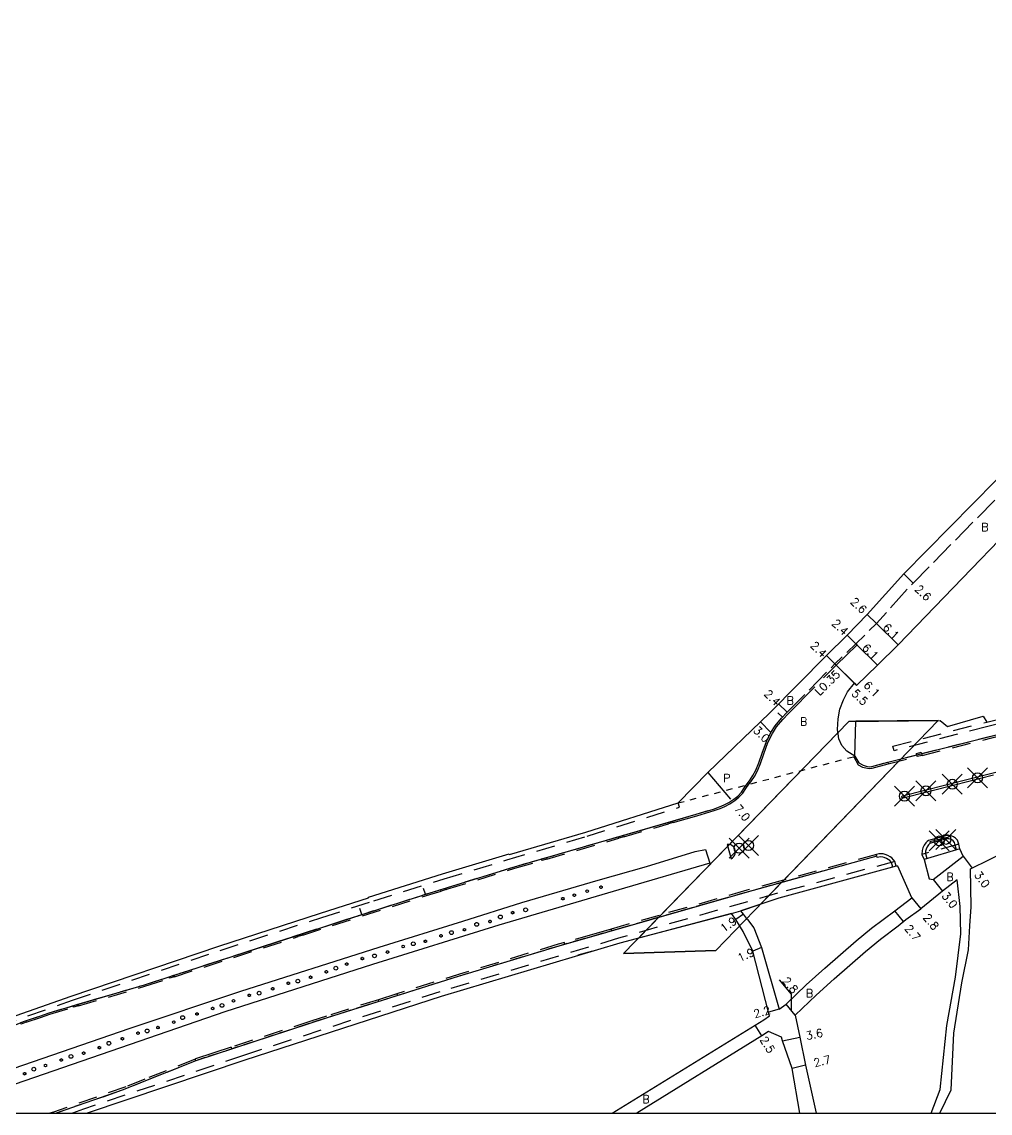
# Model space of a CAD drawing. Header units: metres. Extents: x -4002 to -3199, y -109200 to -108600.
# Drawn here: x -3723.1 to -3529.5, y -109200 to -108981.9 of the extents above; entities that cross this region are included whole.
import ezdxf

# ---------------------------------------------------------------- set-up
doc = ezdxf.new("R2010")
doc.units = ezdxf.units.M
doc.header["$LTSCALE"] = 2.5
doc.header["$PDMODE"] = 35
doc.header["$PDSIZE"] = 2
for name, pattern in [('2213000', [1.5, 1, -0.5]), ('2227000', [2.5, 2, -0.5]), ('2232000', [2.5, 1.5, -1]), ('2233000', [4, 3, -1]), ('6301000', [1, 0.5, -0.5])]:
    doc.linetypes.add(name, pattern=pattern)
doc.layers.get('0').update_dxf_attribs({"color": 150, "lineweight": 30})
for name, color, linetype in [('2101000', 177, 'Continuous'), ('2101001', 1, 'Continuous'), ('2102000', 191, 'Continuous'), ('2213000', 6, '2213000'), ('2226000', 10, 'Continuous'), ('2227000', 3, '2227000'), ('2227100', 7, 'Continuous'), ('2232000', 4, '2232000'), ('2233000', 62, '2233000'), ('2235000', 7, 'Continuous'), ('2238000', 11, 'Continuous'), ('2239000', 3, 'Continuous'), ('6131000', 11, 'Continuous'), ('9107000', 111, 'Continuous'), ('9201100', 215, 'Continuous'), ('9201500', 222, 'Continuous'), ('9201600', 215, 'Continuous'), ('9202100', 82, 'Continuous'), ('9202200', 155, '6301000'), ('9203500', 155, 'Continuous'), ('9304110', 7, 'Continuous'), ('9304120', 34, 'Continuous'), ('999', 7, 'Continuous')]:
    doc.layers.add(name, color=color, linetype=linetype)
doc.styles.add('Dm_Anotation', font='txt.shx', dxfattribs={"bigfont": 'pscdm.shx'})

# ---------------------------------------------------------------- blocks, each defined once
blk = doc.blocks.new('223900')
blk.add_lwpolyline([(-0.22, -0.37), (-0.44, -0.3), (-0.47, -0.27), (-0.48, -0.24), (-0.44, 0.01), (-0.48, 0.23), (-0.47, 0.27), (-0.45, 0.29), (-0.21, 0.38), (-0.04, 0.53), (0, 0.54), (0.03, 0.53), (0.22, 0.37), (0.44, 0.3), (0.47, 0.27), (0.48, 0.24), (0.44, -0.01), (0.48, -0.23), (0.47, -0.27), (0.45, -0.29), (0.21, -0.38), (0.04, -0.53), (0, -0.54), (-0.03, -0.53)], close=True)
blk = doc.blocks.new('223800')
at = {"color": 0, "linetype": 'Continuous'}
blk.add_circle((0, 0), 0.75, dxfattribs=at)

msp = doc.modelspace()

# ---------------------------------------------------------------- linework, layer by layer
at = {"layer": '2101000', "flags": 128}
msp.add_lwpolyline([(-3591.84, -109138), (-3585.88, -109131.9), (-3573.61, -109120.06), (-3562.2, -109108.52), (-3558.02, -109104.49), (-3554.04, -109100.31), (-3546.74, -109092.22), (-3519.11, -109064.25), (-3486.69, -109030.94), (-3485.28, -109029.25), (-3485.96, -109026.82), (-3493.44, -109000.1), (-3500.19, -108977.12), (-3504.88, -108962.09), (-3511.54, -108940.68), (-3516.78, -108922.03), (-3519.46, -108912.5), (-3524.39, -108895.35), (-3525.94, -108889.9), (-3526.75, -108887.16), (-3533.54, -108864.14), (-3538.25, -108847.42), (-3538.57, -108846.28)], dxfattribs=at)
at = {"layer": '2101000'}
for points in [[(-3559.72, -109125.19), (-3559.86, -109124.19), (-3559.98, -109123.35), (-3559.86, -109121.18), (-3559.52, -109119.28), (-3558.8, -109117.38), (-3557.97, -109115.79), (-3556.59, -109114.08), (-3556.16, -109114.5), (-3551.95, -109110.45), (-3547.82, -109106.39), (-3512.96, -109070.26), (-3482.74, -109038.68)], [(-3556.49, -109128.68), (-3556.31, -109121.68), (-3539.44, -109121.49), (-3537.97, -109122.73), (-3530.88, -109120.66), (-3530.14, -109121.83), (-3502.69, -109115.04), (-3475.55, -109108.9), (-3450.53, -109103.49), (-3440.98, -109101.64)], [(-3557.71, -109121.69), (-3602.78, -109168.07)], [(-3539.86, -109121.49), (-3584.32, -109167.48)], [(-3777.8, -109200), (-3767.13, -109195.9), (-3754.44, -109191.21), (-3754.42, -109191.26), (-3733.95, -109183.87), (-3713.21, -109176.59), (-3683.67, -109166.64), (-3663.35, -109160.03), (-3653.75, -109156.97), (-3653.79, -109156.83), (-3638.95, -109152.19), (-3625.63, -109148.19), (-3625.59, -109148.32), (-3610.31, -109143.81), (-3591.84, -109138)], [(-3535.49, -109147.2), (-3542.65, -109149.32)], [(-3542.65, -109149.32), (-3541.66, -109153.18), (-3540.88, -109153.31), (-3534.85, -109148.61), (-3535.49, -109147.2)], [(-3533.39, -109151.18), (-3525.78, -109147.46), (-3526.37, -109146.28)], [(-3548.27, -109150.64), (-3571.7, -109157), (-3579.28, -109159.55)], [(-3547.89, -109150.63), (-3548.27, -109150.64)], [(-3545.1, -109156.99), (-3547.89, -109150.63)], [(-3536.03, -109153.34), (-3539, -109155.65), (-3543.32, -109159.19)], [(-3570.22, -109178.24), (-3566.22, -109174.38), (-3562.54, -109171.03), (-3556.22, -109165.55), (-3553.17, -109163.03), (-3548.49, -109159.58), (-3545.1, -109156.99)], [(-3581.17, -109160.09), (-3603.5, -109166), (-3639.21, -109176.67), (-3678.46, -109189.41), (-3710, -109200)], [(-3568.43, -109180.43), (-3564.28, -109176.44), (-3560.66, -109173.15), (-3554.39, -109167.71), (-3551.41, -109165.25), (-3547.87, -109162.55), (-3546.33, -109161.29), (-3543.32, -109159.19)], [(-3605.07, -109200), (-3576.44, -109182.4), (-3574.74, -109181.36), (-3573.58, -109180.56), (-3573.78, -109179.82), (-3576.89, -109167.64), (-3578.85, -109163.7), (-3579.4, -109162.81)], [(-3577.95, -109161.32), (-3576.72, -109162.96), (-3575.16, -109166.86), (-3571.66, -109179.23), (-3570.22, -109178.24)], [(-3568.43, -109180.43), (-3567.5, -109184.79), (-3566.4, -109190.41), (-3564.25, -109200)], [(-3567.48, -109200), (-3569.06, -109191.04), (-3570.97, -109185.54), (-3571.19, -109184.81), (-3573.77, -109183.7), (-3575.13, -109184.53), (-3600.1, -109200)]]:
    msp.add_lwpolyline(points, dxfattribs=at)
at = {"layer": '2101001'}
for points in [[(-3557.71, -109121.69), (-3539.86, -109121.49)], [(-3556.49, -109128.68), (-3558.11, -109127.64), (-3559.13, -109126.5), (-3559.72, -109125.19)], [(-3579.4, -109162.81), (-3580.32, -109161.32), (-3581.17, -109160.09)], [(-3577.95, -109161.32), (-3578.78, -109160.21), (-3579.28, -109159.55)], [(-3602.78, -109168.07), (-3584.32, -109167.48)]]:
    msp.add_lwpolyline(points, dxfattribs=at)
at = {"layer": '2102000'}
for points in [[(-3539.5, -109200), (-3537.23, -109195.32), (-3536.72, -109184), (-3535.09, -109173.96), (-3533.76, -109167.35), (-3533.51, -109162.54), (-3533.27, -109158.78), (-3533.39, -109151.18)], [(-3541.22, -109200), (-3539.48, -109195.29), (-3538.11, -109182.47), (-3536.39, -109172.79), (-3535.3, -109164.14), (-3535.45, -109158.68), (-3536.03, -109153.34)]]:
    msp.add_lwpolyline(points, dxfattribs=at)
at = {"layer": '2213000'}
for points in [[(-3556.49, -109128.68), (-3555.71, -109130.01), (-3554.86, -109130.48), (-3554.23, -109130.64), (-3553.62, -109130.76), (-3553.1, -109130.72), (-3549.95, -109129.84), (-3506.71, -109118.97)], [(-3769.46, -109200), (-3765.66, -109198.53), (-3741.98, -109189.52), (-3727.85, -109183.57), (-3724.24, -109182.26), (-3722.32, -109181.54), (-3719.47, -109180.59), (-3717.59, -109179.92), (-3698.55, -109174.34), (-3655.05, -109160.26), (-3641.6, -109156.02), (-3637.98, -109154.89), (-3624.58, -109150.75), (-3588.22, -109140.27), (-3584.75, -109139.21), (-3583.55, -109138.79), (-3582.64, -109138.4), (-3581.7, -109137.89), (-3580.72, -109137.26), (-3579.88, -109136.62), (-3579.15, -109135.82), (-3578.55, -109134.92), (-3578.25, -109134.42)], [(-3536.47, -109146.43), (-3536.59, -109145.93), (-3536.83, -109145.59), (-3537.15, -109145.38), (-3537.46, -109145.22), (-3537.71, -109145.18), (-3537.97, -109145.2), (-3538.03, -109144.88), (-3541.54, -109145.77), (-3541.46, -109146.05), (-3541.6, -109146.17), (-3541.8, -109146.39), (-3542.04, -109146.77), (-3542.25, -109147.21), (-3542.36, -109147.62), (-3542.41, -109148.1)], [(-3549.2, -109149.87), (-3549.49, -109149.53), (-3549.84, -109149.28), (-3550.19, -109149.08), (-3550.62, -109148.93), (-3550.93, -109148.84), (-3551.31, -109148.8), (-3551.69, -109148.86), (-3552.03, -109148.92), (-3552.11, -109148.64), (-3578.02, -109155.81), (-3615.73, -109166.59), (-3635.85, -109172.7), (-3662.05, -109180.93), (-3688.28, -109189.51), (-3698.32, -109193.54), (-3703.02, -109195.43), (-3716.23, -109200)]]:
    msp.add_lwpolyline(points, dxfattribs=at)
at = {"layer": '2226000'}
for points in [[(-3528.76, -109132.44), (-3536.6, -109134.43), (-3546.82, -109137.05), (-3546.84, -109137.05), (-3546.88, -109137.05), (-3546.91, -109137.04), (-3546.94, -109137.03), (-3546.97, -109137.02), (-3546.99, -109137.01), (-3547.01, -109136.99), (-3547.02, -109136.98), (-3547.03, -109136.96), (-3547.05, -109136.94), (-3547.07, -109136.92), (-3547.08, -109136.9), (-3547.08, -109136.88), (-3547.09, -109136.86), (-3547.09, -109136.84), (-3547.1, -109136.82), (-3547.1, -109136.81), (-3547.1, -109136.79), (-3547.1, -109136.77), (-3547.09, -109136.76), (-3547.09, -109136.74), (-3547.09, -109136.72), (-3547.07, -109136.69), (-3547.06, -109136.67), (-3547.05, -109136.65), (-3547.03, -109136.63), (-3547.02, -109136.61), (-3547.01, -109136.6), (-3546.99, -109136.58), (-3546.98, -109136.58), (-3546.97, -109136.57), (-3520.72, -109129.89)], [(-3744.75, -109200), (-3744.86, -109199.52), (-3744.82, -109199.06), (-3744.78, -109198.72), (-3744.64, -109198.48), (-3744.51, -109198.3), (-3744.37, -109198.17), (-3724.59, -109191.03), (-3701.63, -109183.05), (-3679.26, -109175.64), (-3651.61, -109166.79), (-3634.91, -109161.61), (-3623.07, -109157.9), (-3607.86, -109153.4), (-3598.2, -109150.69), (-3588.42, -109147.68), (-3586.39, -109147.27), (-3585.52, -109150.05), (-3603.7, -109155.36), (-3627.68, -109162.45), (-3652.93, -109170.28), (-3682.47, -109179.74), (-3730.29, -109196.21), (-3740.65, -109200)]]:
    msp.add_lwpolyline(points, dxfattribs=at)
msp.add_lwpolyline([(-3581.25, -109149.16), (-3580.99, -109149), (-3580.76, -109148.8), (-3580.55, -109148.5), (-3580.43, -109148.17), (-3580.38, -109147.83), (-3580.41, -109147.48), (-3580.5, -109147.19), (-3580.65, -109146.92), (-3580.85, -109146.69), (-3581.08, -109146.52), (-3581.34, -109146.38), (-3581.58, -109146.31), (-3581.8, -109146.28), (-3582.05, -109146.29)], close=True, dxfattribs=at)
at = {"layer": '2227000', "flags": 128}
msp.add_lwpolyline([(-3484.97, -109032.62), (-3517.26, -109066.07), (-3544.88, -109094.04), (-3552.19, -109102.13), (-3556.31, -109106.17), (-3560.5, -109110.21)], dxfattribs=at)
at = {"layer": '2227000'}
for points in [[(-3578.25, -109134.42), (-3577.58, -109133.56), (-3576.89, -109132.54), (-3576.32, -109131.46), (-3575.72, -109129.99), (-3575.04, -109128.08), (-3574.21, -109125.75), (-3573.31, -109123.95), (-3572.44, -109122.56), (-3571.2, -109121.05), (-3570.06, -109119.88), (-3560.5, -109110.21)], [(-3549.95, -109129.84), (-3506.71, -109118.97)], [(-3624.58, -109150.75), (-3588.22, -109140.27)], [(-3537.99, -109145.11), (-3541.61, -109146.08)], [(-3552.11, -109148.64), (-3559.25, -109150.61)], [(-3567.33, -109152.85), (-3574.54, -109154.84)], [(-3641.6, -109156.02), (-3637.98, -109154.89)], [(-3577.76, -109155.73), (-3578.02, -109155.81), (-3579.56, -109156.25)], [(-3583.42, -109157.35), (-3615.73, -109166.59)], [(-3717.59, -109179.92), (-3698.55, -109174.34), (-3655.05, -109160.26)], [(-3623.89, -109169.07), (-3627.65, -109170.21)], [(-3635.85, -109172.7), (-3637.08, -109173.09)], [(-3647.5, -109176.36), (-3656.24, -109179.11)], [(-3722.32, -109181.54), (-3719.47, -109180.59)], [(-3663.22, -109181.32), (-3665, -109181.9)], [(-3677.49, -109185.98), (-3679.38, -109186.6)], [(-3686.4, -109188.9), (-3688.28, -109189.51)], [(-3703.02, -109195.43), (-3706.9, -109196.77)], [(-3698.31, -109193.53), (-3698.32, -109193.54), (-3701.15, -109194.68)]]:
    msp.add_lwpolyline(points, dxfattribs=at)
at = {"layer": '2227100'}
for p in [(-3537.03, -109134.26, 8.58), (-3531.98, -109132.98, 8.64), (-3542.29, -109135.57, 8.64), (-3546.58, -109136.65, 8.62), (-3538.29, -109145.28, 8.6), (-3579.65, -109147.04, 8.53), (-3577.78, -109146.5, 8.44), (-3539.63, -109145.6, 8.64)]:
    msp.add_point(p, dxfattribs=at)
at = {"layer": '2232000'}
for points in [[(-3441.64, -109102.59), (-3450.35, -109104.36), (-3475.36, -109109.77), (-3502.49, -109115.9), (-3529.93, -109122.69), (-3548.67, -109127.56), (-3548.91, -109126.66), (-3530.14, -109121.83)], [(-3543.07, -109128.49), (-3520.28, -109122.76)], [(-3549.95, -109129.84), (-3549.88, -109130.2), (-3549.85, -109130.19), (-3544.02, -109128.73)], [(-3775.09, -109200), (-3766.81, -109196.78), (-3754.91, -109192.37), (-3733.66, -109184.7), (-3712.92, -109177.42), (-3683.4, -109167.47), (-3663.08, -109160.87), (-3652.7, -109157.56), (-3638.64, -109153.16), (-3626.07, -109149.39), (-3610.06, -109144.66), (-3591.59, -109138.86), (-3591.84, -109138)], [(-3602.71, -109144.77), (-3593.79, -109142.2)], [(-3618.11, -109149.21), (-3603.68, -109145.05)], [(-3535.49, -109147.2), (-3535.73, -109146.24), (-3543.09, -109148.28), (-3542.65, -109149.32)], [(-3548.27, -109150.64), (-3548.53, -109149.69), (-3571.96, -109156.05), (-3603.77, -109165.05), (-3639.5, -109175.72), (-3678.77, -109188.47), (-3710.76, -109199.21), (-3712.94, -109200)], [(-3638.22, -109155.29), (-3637.89, -109155.19), (-3624.49, -109151.05), (-3619.07, -109149.49)], [(-3552.11, -109148.64), (-3552.21, -109148.29), (-3571.52, -109153.63)], [(-3571.52, -109153.63), (-3578.12, -109155.45), (-3595.62, -109160.46), (-3605.24, -109163.21), (-3605.14, -109163.56)], [(-3666.88, -109164.41), (-3654.95, -109160.55), (-3641.51, -109156.31), (-3639.21, -109155.6)], [(-3692.56, -109172.73), (-3667.84, -109164.72)], [(-3614.47, -109166.23), (-3614.57, -109165.88), (-3615.83, -109166.24), (-3634.72, -109171.97), (-3648.08, -109176.16), (-3647.97, -109176.51)], [(-3711.77, -109178.54), (-3698.46, -109174.64), (-3693.52, -109173.04)], [(-3651.67, -109177.67), (-3651.78, -109177.32), (-3662.16, -109180.58), (-3665.1, -109181.55), (-3681.23, -109186.82), (-3681.12, -109187.17)], [(-3722.21, -109181.83), (-3719.37, -109180.89), (-3717.49, -109180.21), (-3712.74, -109178.82)], [(-3688.29, -109189.52), (-3688.43, -109189.18), (-3698.46, -109193.2), (-3702.25, -109194.72), (-3716.72, -109199.78), (-3717.47, -109200)]]:
    msp.add_lwpolyline(points, dxfattribs=at)
at = {"layer": '2233000', "flags": 128}
msp.add_lwpolyline([(-3560.26, -109110.46), (-3556.06, -109106.42), (-3556.31, -109106.17)], dxfattribs=at)
at = {"layer": '2233000'}
for points in [[(-3577.69, -109134.27), (-3577.3, -109133.77), (-3576.59, -109132.72), (-3576.01, -109131.61), (-3575.39, -109130.11), (-3574.71, -109128.2), (-3573.89, -109125.89), (-3573.01, -109124.12), (-3572.16, -109122.77), (-3570.94, -109121.29), (-3569.81, -109120.13), (-3560.26, -109110.46)], [(-3556.74, -109128.75), (-3556.49, -109128.68)], [(-3556.74, -109128.75), (-3555.84, -109130.36), (-3554.95, -109130.84), (-3554.31, -109131), (-3553.64, -109131.13), (-3553.03, -109131.08), (-3549.88, -109130.2)], [(-3592.84, -109141.93), (-3588.13, -109140.57), (-3584.66, -109139.5), (-3583.44, -109139.08), (-3582.5, -109138.68), (-3581.54, -109138.15), (-3580.54, -109137.51), (-3579.68, -109136.86), (-3578.93, -109136.04), (-3578.31, -109135.12), (-3577.69, -109134.27)], [(-3535.73, -109146.24), (-3535.97, -109145.43), (-3536.42, -109145.05), (-3536.81, -109144.79), (-3537.24, -109144.57), (-3537.7, -109144.5), (-3538.14, -109144.53), (-3541.77, -109145.5), (-3542.08, -109145.71), (-3542.35, -109145.99), (-3542.64, -109146.44), (-3542.89, -109146.97), (-3543.04, -109147.5), (-3543.09, -109148.28)], [(-3548.53, -109149.69), (-3548.77, -109149.34), (-3549.12, -109149), (-3549.47, -109148.74), (-3549.91, -109148.48), (-3550.42, -109148.31), (-3550.83, -109148.19), (-3551.32, -109148.16), (-3551.71, -109148.18), (-3552.21, -109148.29)], [(-3605.24, -109163.21), (-3614.57, -109165.88)], [(-3648.08, -109176.16), (-3651.78, -109177.32)], [(-3681.23, -109186.82), (-3688.43, -109189.18)]]:
    msp.add_lwpolyline(points, dxfattribs=at)
at = {"layer": '2235000'}
for points in [[(-3544.17, -109128.12), (-3543.23, -109127.88), (-3543.07, -109128.49), (-3544.02, -109128.73)], [(-3593.88, -109141.91), (-3592.92, -109141.63), (-3592.84, -109141.93), (-3593.79, -109142.2)], [(-3603.77, -109144.76), (-3602.79, -109144.47), (-3602.71, -109144.77), (-3603.68, -109145.05)], [(-3619.16, -109149.19), (-3618.19, -109148.91), (-3618.11, -109149.21), (-3619.07, -109149.49)], [(-3639.3, -109155.3), (-3638.31, -109155), (-3638.22, -109155.29), (-3639.21, -109155.6)], [(-3667.94, -109164.43), (-3666.97, -109164.12), (-3666.88, -109164.41), (-3667.84, -109164.72)], [(-3693.62, -109172.75), (-3692.66, -109172.44), (-3692.56, -109172.73), (-3693.52, -109173.04)], [(-3712.83, -109178.53), (-3711.86, -109178.24), (-3711.77, -109178.54), (-3712.74, -109178.82)], [(-3723.3, -109181.91), (-3722.32, -109181.54), (-3722.21, -109181.83), (-3723.2, -109182.2)]]:
    msp.add_lwpolyline(points, close=True, dxfattribs=at)
at = {"layer": '6131000'}
msp.add_lwpolyline([(-3611.81, -109168.38), (-3608.9, -109167.54)], dxfattribs=at)
at = {"layer": '9107000'}
for points in [[(-3556.49, -109128.68), (-3555.71, -109130.01), (-3554.86, -109130.48), (-3554.23, -109130.64), (-3553.62, -109130.76), (-3553.1, -109130.72), (-3549.95, -109129.84), (-3506.71, -109118.97)], [(-3769.46, -109200), (-3765.66, -109198.53), (-3741.98, -109189.52), (-3727.85, -109183.57), (-3724.24, -109182.26), (-3722.32, -109181.54), (-3719.47, -109180.59), (-3717.59, -109179.92), (-3698.55, -109174.34), (-3655.05, -109160.26), (-3641.6, -109156.02), (-3637.98, -109154.89), (-3624.58, -109150.75), (-3588.22, -109140.27), (-3584.75, -109139.21), (-3583.55, -109138.79), (-3582.64, -109138.4), (-3581.7, -109137.89), (-3580.72, -109137.26), (-3579.88, -109136.62), (-3579.15, -109135.82), (-3578.55, -109134.92), (-3578.25, -109134.42)], [(-3536.21, -109147.39), (-3536.47, -109146.43), (-3536.59, -109145.93), (-3536.83, -109145.59), (-3537.15, -109145.38), (-3537.46, -109145.22), (-3537.71, -109145.18), (-3537.97, -109145.2), (-3538.03, -109144.88), (-3541.54, -109145.77), (-3541.46, -109146.05), (-3541.6, -109146.17), (-3541.8, -109146.39), (-3542.04, -109146.77), (-3542.25, -109147.21), (-3542.36, -109147.62), (-3542.41, -109148.1), (-3542.14, -109149.1)], [(-3548.94, -109150.83), (-3549.2, -109149.87), (-3549.49, -109149.53), (-3549.84, -109149.28), (-3550.19, -109149.08), (-3550.62, -109148.93), (-3550.93, -109148.84), (-3551.31, -109148.8), (-3551.69, -109148.86), (-3552.03, -109148.92), (-3552.11, -109148.64), (-3578.02, -109155.81), (-3615.73, -109166.59), (-3635.85, -109172.7), (-3662.05, -109180.93), (-3688.28, -109189.51), (-3698.32, -109193.54), (-3703.02, -109195.43), (-3716.23, -109200)]]:
    msp.add_lwpolyline(points, dxfattribs=at)
at = {"layer": '9201100', "flags": 128}
for points in [[(-3544.88, -109094.04), (-3546.74, -109092.22)], [(-3552.19, -109102.13), (-3554.04, -109100.31)], [(-3547.82, -109106.39), (-3552.19, -109102.13)], [(-3556.31, -109106.17), (-3558.02, -109104.49)], [(-3551.95, -109110.45), (-3556.31, -109106.17)], [(-3560.5, -109110.21), (-3562.2, -109108.52)], [(-3560.5, -109110.21), (-3556.59, -109114.08)], [(-3556.16, -109114.5), (-3560.5, -109110.21)], [(-3570.06, -109119.88), (-3571.77, -109118.2)], [(-3573.31, -109123.95), (-3575.4, -109121.79)], [(-3585.88, -109131.9), (-3581.36, -109137.25)]]:
    msp.add_lwpolyline(points, dxfattribs=at)
at = {"layer": '9201100'}
for points in [[(-3534.85, -109148.61), (-3533.05, -109151.01)], [(-3540.88, -109153.31), (-3539, -109155.65)], [(-3545.1, -109156.99), (-3543.32, -109159.19)], [(-3578.78, -109160.21), (-3580.32, -109161.32)], [(-3546.79, -109161.67), (-3548.49, -109159.58)], [(-3575.16, -109166.86), (-3576.89, -109167.64)], [(-3571.66, -109179.23), (-3573.78, -109179.82)], [(-3568.43, -109180.43), (-3570.22, -109178.24)], [(-3575.13, -109184.53), (-3576.44, -109182.4)], [(-3570.97, -109185.54), (-3567.5, -109184.79)], [(-3566.4, -109190.41), (-3569.06, -109191.04)]]:
    msp.add_lwpolyline(points, dxfattribs=at)
at = {"layer": '9201600'}
msp.add_lwpolyline([(-3569.16, -109179.54), (-3569.21, -109176.24), (-3571.57, -109173.35)], dxfattribs=at)
at = {"layer": '9202200', "flags": 128}
msp.add_lwpolyline([(-3570.99, -109120.84), (-3572.71, -109119.15)], dxfattribs=at)
at = {"layer": '9202200'}
for points in [[(-3591.84, -109138), (-3556.49, -109128.68)], [(-3642.38, -109156.26), (-3642.92, -109154.5)], [(-3655.09, -109160.27), (-3655.69, -109158.51)]]:
    msp.add_lwpolyline(points, dxfattribs=at)
at = {"layer": '9304110'}
msp.add_lwpolyline([(-3557.71, -109121.69), (-3556.31, -109121.68), (-3539.86, -109121.49), (-3584.32, -109167.48), (-3602.78, -109168.07)], close=True, dxfattribs=at)
at = {"layer": '9304120'}
msp.add_lwpolyline([(-3539.86, -109121.49), (-3556.31, -109121.68), (-3557.71, -109121.69), (-3599.73, -109164.93), (-3581.17, -109160.09), (-3579.28, -109159.55), (-3575.4, -109158.24)], close=True, dxfattribs=at)
at = {"layer": '999'}
msp.add_lwpolyline([(-4000, -109200), (-3200, -109200), (-3200, -108600), (-4000, -108600)], close=True, dxfattribs=at)

# ---------------------------------------------------------------- block references
at = {"layer": '2238000', "xscale": 0.5, "yscale": 0.5, "zscale": 0.5}
for p in [(-3627.39, -109160.79, 8.46), (-3622.34, -109159.36, 8.52), (-3632.13, -109162.27, 8.49), (-3637.18, -109163.92, 8.52), (-3644.8, -109166.14, 8.5), (-3652.56, -109168.57, 8.58), (-3660.29, -109171.02, 8.6), (-3667.89, -109173.6, 8.6), (-3675.64, -109176.01, 8.62), (-3683.05, -109178.46, 8.62), (-3690.92, -109180.91, 8.63), (-3698.02, -109183.57, 8.8), (-3705.66, -109186.03, 8.8), (-3713.25, -109188.66, 8.79), (-3720.69, -109191.21, 8.88)]:
    msp.add_blockref('223800', p, dxfattribs=at)
at = {"layer": '2239000', "xscale": 0.5, "yscale": 0.5, "zscale": 0.5}
for p in [(-3612.62, -109156.44, 8.52), (-3610.04, -109155.63, 8.41), (-3607.27, -109154.82, 8.41), (-3614.9, -109157.13, 8.52), (-3624.92, -109159.93, 8.62), (-3629.47, -109161.69, 8.62), (-3639.25, -109164.56, 8.62), (-3634.57, -109163.33, 8.62), (-3646.83, -109166.69, 8.62), (-3642.38, -109165.65, 8.62), (-3654.98, -109169.11, 8.62), (-3649.96, -109167.79, 8.62), (-3662.18, -109171.75, 8.62), (-3658.12, -109170.2, 8.62), (-3669.79, -109174.04, 8.62), (-3665.32, -109172.84, 8.62), (-3672.93, -109175.13, 8.62), (-3680.75, -109177.55, 8.62), (-3677.61, -109176.45, 8.62), (-3688.04, -109180.17, 8.6), (-3684.9, -109179.08, 8.6), (-3692.69, -109181.81, 8.88), (-3699.83, -109184.02, 8.88), (-3695.83, -109182.9, 8.88), (-3707.58, -109186.91, 8.88), (-3702.97, -109185.12, 8.88), (-3710.72, -109188, 8.88), (-3718.34, -109190.47, 8.88), (-3715.2, -109189.37, 8.88), (-3722.51, -109192.11, 8.88)]:
    msp.add_blockref('223900', p, dxfattribs=at)

# ---------------------------------------------------------------- texts
at = {"layer": '9201500', "style": 'Dm_Anotation'}
for s, rotation, p in [('2.6', 315.6504, (-3544.65, -109095.38)), ('2.6', 315.5315, (-3557.53, -109097.9)), ('2.4', 315.428, (-3561.23, -109102.23)), ('6.1', 315.6786, (-3551.08, -109103.07)), ('2.4', 315.0569, (-3565.51, -109106.67)), ('6.1', 315.5179, (-3555.2, -109107.12)), ('6.1', 315.3662, (-3554.89, -109114.6)), ('2.4', 315.0728, (-3574.77, -109116.33)), ('5.5', 315.3662, (-3557.29, -109116.24)), ('3.0', 314.9674, (-3576.94, -109123.64)), ('7.0', 310.1766, (-3580.75, -109139.21)), ('3.0', 306.8679, (-3532.74, -109152.4)), ('3.0', 308.6215, (-3539.24, -109156.56)), ('2.8', 309.0189, (-3542.96, -109160.91)), ('1.9', 35.8151, (-3582.71, -109163.94)), ('2.7', 308.4331, (-3546.65, -109163.1)), ('1.9', 24.0841, (-3579.55, -109169.8)), ('2.8', 309.3654, (-3571.13, -109173.58)), ('2.2', 15.3866, (-3576.52, -109181)), ('3.6', 12.0638, (-3566.13, -109185.37)), ('2.5', 301.4525, (-3575.56, -109185.27)), ('2.7', 13.4744, (-3564.54, -109190.77))]:
    msp.add_text(s, height=1.6, rotation=rotation, dxfattribs=at).set_placement(p)
at = {"layer": '9202100', "style": 'Dm_Anotation'}
for s, p in [('B', (-3531.24, -109083.67)), ('B', (-3570.17, -109118.33)), ('B', (-3567.47, -109122.54)), ('P', (-3582.82, -109133.83)), ('B', (-3538.2, -109153.57)), ('B', (-3566.3, -109176.84)), ('B', (-3598.98, -109198.01))]:
    msp.add_text(s, height=1.6, dxfattribs=at).set_placement(p)
at = {"layer": '9203500', "style": 'Dm_Anotation'}
msp.add_text('L0.35', height=1.6, rotation=44.5159, dxfattribs=at).set_placement((-3563.56, -109116.63))

doc.saveas('drawing.dxf')
